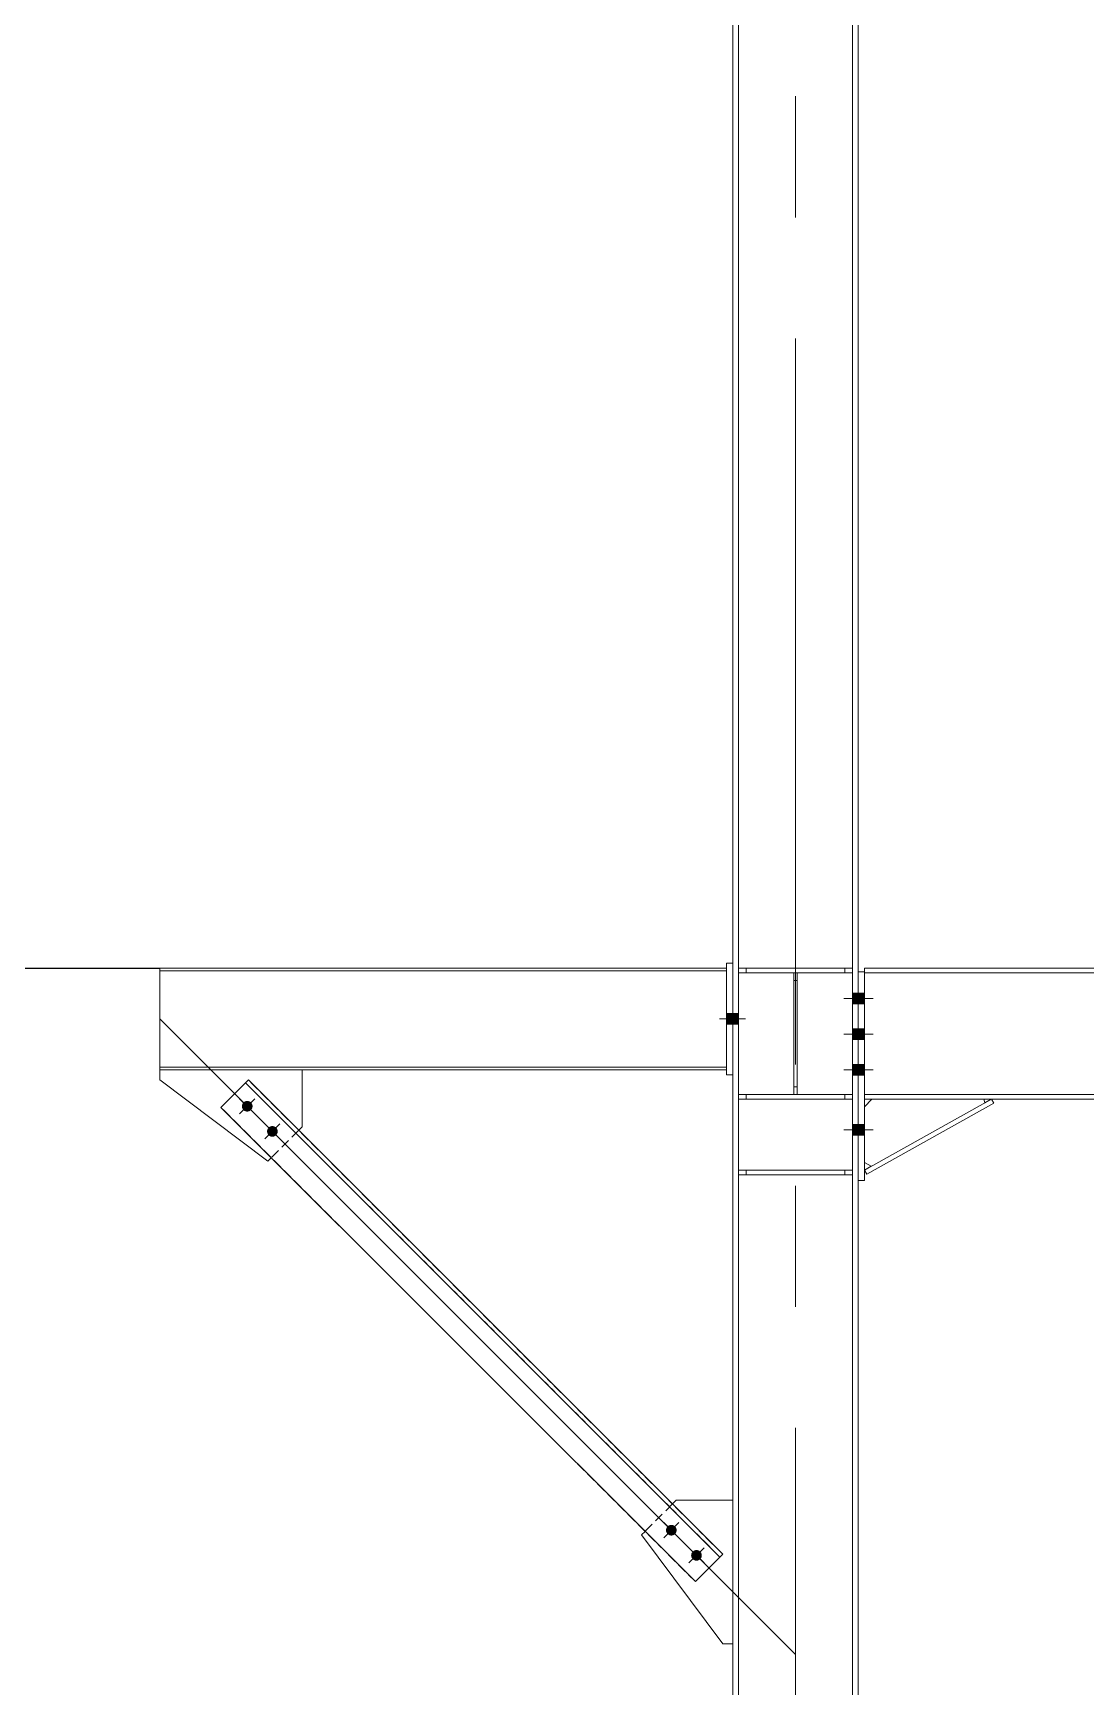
# Model space of a CAD drawing. Header units: metres. Extents: x 0 to 63075, y 0 to 44550.
# Drawn here: x 33126 to 35196, y 32258 to 35512 of the extents above; entities that cross this region are included whole.
import ezdxf

# ---------------------------------------------------------------- set-up
doc = ezdxf.new("R2010")
doc.units = ezdxf.units.M
doc.header["$LTSCALE"] = 75
doc.linetypes.add('CENTER2', pattern=[28.575, 19.05, -3.175, 3.175, -3.175])
doc.linetypes.add('DASHED2', pattern=[0.375, 0.25, -0.125])
for name, color, linetype in [('SC1', 7, 'CENTER2'), ('SDM', 7, 'Continuous'), ('SL1', 8, 'Continuous')]:
    doc.layers.add(name, color=color, linetype=linetype)

# ---------------------------------------------------------------- blocks, each defined once
blk = doc.blocks.new('A$C5138bbe7')
at = {"layer": 'SL1'}
for points in [[(22336.7, 6171.3), (22326, 6171.3), (22326, 6192.3), (22336.7, 6192.3)], [(22349.2, 6171.3), (22336.7, 6171.3), (22336.7, 6192.3), (22349.2, 6192.3)], [(22078.2, 6131.3), (22078.2, 6152.3), (22090.7, 6152.3), (22090.7, 6131.3)], [(22090.7, 6131.3), (22090.7, 6152.3), (22101.4, 6152.3), (22101.4, 6131.3)], [(22336.7, 6101.3), (22326, 6101.3), (22326, 6122.3), (22336.7, 6122.3)], [(22349.2, 6101.3), (22336.7, 6101.3), (22336.7, 6122.3), (22349.2, 6122.3)], [(22336.7, 6031.3), (22326, 6031.3), (22326, 6052.3), (22336.7, 6052.3)], [(22349.2, 6031.3), (22336.7, 6031.3), (22336.7, 6052.3), (22349.2, 6052.3)], [(21127.4, 5963.4), (21126.7, 5964.2), (21126.2, 5965.1), (21125.8, 5966.1), (21125.4, 5967), (21125.2, 5968), (21125, 5969), (21125, 5970.1), (21125, 5971.1), (21125.2, 5972.1), (21125.4, 5973.1), (21125.8, 5974.1), (21126.2, 5975), (21126.7, 5975.9), (21127.4, 5976.7), (21128.1, 5977.5), (21128.8, 5978.2), (21129.6, 5978.8), (21130.5, 5979.3), (21131.5, 5979.8), (21132.4, 5980.1), (21133.4, 5980.4), (21134.5, 5980.5), (21135.5, 5980.6), (21136.5, 5980.5), (21137.5, 5980.4), (21138.5, 5980.1), (21139.5, 5979.8), (21140.4, 5979.3), (21141.3, 5978.8), (21142.1, 5978.2), (21142.9, 5977.5), (21143.6, 5976.7), (21144.2, 5975.9), (21144.7, 5975), (21145.2, 5974.1), (21145.5, 5973.1), (21145.8, 5972.1), (21145.9, 5971.1), (21146, 5970.1), (21145.9, 5969), (21145.8, 5968), (21145.5, 5967), (21145.2, 5966.1), (21144.7, 5965.1), (21144.2, 5964.2), (21143.6, 5963.4), (21142.9, 5962.6), (21142.1, 5962), (21141.3, 5961.3), (21140.4, 5960.8), (21139.5, 5960.4), (21138.5, 5960), (21137.5, 5959.8), (21136.5, 5959.6), (21135.5, 5959.6), (21134.5, 5959.6), (21133.4, 5959.8), (21132.4, 5960), (21131.5, 5960.4), (21130.5, 5960.8), (21129.6, 5961.3), (21128.8, 5962), (21128.1, 5962.6)], [(21176.9, 5913.9), (21176.2, 5914.7), (21175.7, 5915.6), (21175.3, 5916.6), (21174.9, 5917.5), (21174.7, 5918.5), (21174.5, 5919.5), (21174.5, 5920.6), (21174.5, 5921.6), (21174.7, 5922.6), (21174.9, 5923.6), (21175.3, 5924.6), (21175.7, 5925.5), (21176.2, 5926.4), (21176.9, 5927.2), (21177.6, 5928), (21178.3, 5928.7), (21179.1, 5929.3), (21180, 5929.8), (21181, 5930.3), (21181.9, 5930.6), (21182.9, 5930.9), (21183.9, 5931), (21185, 5931.1), (21186, 5931), (21187, 5930.9), (21188, 5930.6), (21189, 5930.3), (21189.9, 5929.8), (21190.8, 5929.3), (21191.6, 5928.7), (21192.4, 5928), (21193.1, 5927.2), (21193.7, 5926.4), (21194.2, 5925.5), (21194.7, 5924.6), (21195, 5923.6), (21195.3, 5922.6), (21195.4, 5921.6), (21195.5, 5920.6), (21195.4, 5919.5), (21195.3, 5918.5), (21195, 5917.5), (21194.7, 5916.6), (21194.2, 5915.6), (21193.7, 5914.7), (21193.1, 5913.9), (21192.4, 5913.1), (21191.6, 5912.5), (21190.8, 5911.8), (21189.9, 5911.3), (21189, 5910.9), (21188, 5910.5), (21187, 5910.3), (21186, 5910.1), (21185, 5910.1), (21183.9, 5910.1), (21182.9, 5910.3), (21181.9, 5910.5), (21181, 5910.9), (21180, 5911.3), (21179.1, 5911.8), (21178.3, 5912.5), (21177.6, 5913.1)], [(22336.7, 5934.3), (22336.7, 5913.3), (22326, 5913.3), (22326, 5934.3)], [(22349.2, 5934.3), (22349.2, 5913.3), (22336.7, 5913.3), (22336.7, 5934.3)], [(21977.7, 5142.7), (21978.3, 5141.8), (21978.8, 5141), (21979.2, 5140), (21979.6, 5139.1), (21979.8, 5138.1), (21980, 5137), (21980, 5136), (21980, 5135), (21979.8, 5134), (21979.6, 5133), (21979.2, 5132), (21978.8, 5131.1), (21978.3, 5130.2), (21977.7, 5129.4), (21977, 5128.6), (21976.2, 5127.9), (21975.4, 5127.3), (21974.5, 5126.8), (21973.6, 5126.3), (21972.6, 5126), (21971.6, 5125.7), (21970.6, 5125.6), (21969.5, 5125.5), (21968.5, 5125.6), (21967.5, 5125.7), (21966.5, 5126), (21965.5, 5126.3), (21964.6, 5126.8), (21963.7, 5127.3), (21962.9, 5127.9), (21962.1, 5128.6), (21961.4, 5129.4), (21960.8, 5130.2), (21960.3, 5131.1), (21959.8, 5132), (21959.5, 5133), (21959.2, 5134), (21959.1, 5135), (21959, 5136), (21959.1, 5137), (21959.2, 5138.1), (21959.5, 5139.1), (21959.8, 5140), (21960.3, 5141), (21960.8, 5141.8), (21961.4, 5142.7), (21962.1, 5143.4), (21962.9, 5144.1), (21963.7, 5144.7), (21964.6, 5145.3), (21965.5, 5145.7), (21966.5, 5146.1), (21967.5, 5146.3), (21968.5, 5146.5), (21969.5, 5146.5), (21970.6, 5146.5), (21971.6, 5146.3), (21972.6, 5146.1), (21973.6, 5145.7), (21974.5, 5145.3), (21975.4, 5144.7), (21976.2, 5144.1), (21977, 5143.4)], [(22027.2, 5093.2), (22027.8, 5092.3), (22028.3, 5091.5), (22028.7, 5090.5), (22029.1, 5089.6), (22029.3, 5088.6), (22029.5, 5087.5), (22029.5, 5086.5), (22029.5, 5085.5), (22029.3, 5084.5), (22029.1, 5083.5), (22028.7, 5082.5), (22028.3, 5081.6), (22027.8, 5080.7), (22027.2, 5079.9), (22026.5, 5079.1), (22025.7, 5078.4), (22024.9, 5077.8), (22024, 5077.3), (22023.1, 5076.8), (22022.1, 5076.5), (22021.1, 5076.2), (22020.1, 5076.1), (22019, 5076), (22018, 5076.1), (22017, 5076.2), (22016, 5076.5), (22015, 5076.8), (22014.1, 5077.3), (22013.2, 5077.8), (22012.4, 5078.4), (22011.6, 5079.1), (22010.9, 5079.9), (22010.3, 5080.7), (22009.8, 5081.6), (22009.3, 5082.5), (22009, 5083.5), (22008.7, 5084.5), (22008.6, 5085.5), (22008.5, 5086.5), (22008.6, 5087.5), (22008.7, 5088.6), (22009, 5089.6), (22009.3, 5090.5), (22009.8, 5091.5), (22010.3, 5092.3), (22010.9, 5093.2), (22011.6, 5093.9), (22012.4, 5094.6), (22013.2, 5095.2), (22014.1, 5095.8), (22015, 5096.2), (22016, 5096.6), (22017, 5096.8), (22018, 5097), (22019, 5097), (22020.1, 5097), (22021.1, 5096.8), (22022.1, 5096.6), (22023.1, 5096.2), (22024, 5095.8), (22024.9, 5095.2), (22025.7, 5094.6), (22026.5, 5093.9)]]:
    blk.add_hatch(color=256, dxfattribs=at).paths.add_polyline_path(points, flags=17)
at = {"layer": 'SL1', "lineweight": 0}
for p, q in [((22090.7, 2520.7), (22090.7, 9913)), ((22101.4, 2520.7), (22101.4, 9913)), ((22326, 9913), (22326, 2520.7)), ((22336.7, 9913), (22336.7, 2520.7)), ((22078.2, 6031.8), (22078.2, 6251.8)), ((22078.2, 6251.8), (22090.7, 6251.8)), ((20963.7, 6241.8), (20963.7, 6041.8)), ((22078.2, 6241.8), (20963.7, 6241.8)), ((20963.7, 6236.6), (22078.2, 6236.6)), ((22101.4, 6241.8), (22326, 6241.8)), ((22101.4, 6241.8), (22101.4, 6232.3)), ((22101.4, 6232.3), (22326, 6232.3)), ((22210.6, 6232.3), (22210.6, 6232.3)), ((22210.6, 6232.3), (22216.9, 6232.3)), ((22210.6, 5993.3), (22210.6, 6232.3)), ((22216.9, 6232.3), (22216.9, 6232.3)), ((22216.9, 6232.3), (22216.9, 5993.3)), ((22326, 6241.8), (22326, 6232.3)), ((22349.2, 6234.8), (22336.7, 6234.8)), ((22349.2, 6241.8), (22349.2, 6234.8)), ((24240.5, 6241.7), (22349.2, 6241.8)), ((22349.2, 6234.8), (22349.2, 5823.8)), ((23279.5, 6232.7), (22349.2, 6232.7)), ((22326, 6192.3), (22336.7, 6192.3)), ((22326, 6192.3), (22336.7, 6192.3)), ((22336.7, 6192.3), (22349.2, 6192.3)), ((22336.7, 6192.3), (22349.2, 6192.3)), ((22090.7, 6152.3), (22078.2, 6152.3)), ((22090.7, 6152.3), (22078.2, 6152.3)), ((22101.4, 6152.3), (22090.7, 6152.3)), ((22101.4, 6152.3), (22090.7, 6152.3)), ((22309.1, 6181.8), (22366.2, 6181.8)), ((22309.1, 6181.8), (22366.2, 6181.8)), ((22326, 6171.3), (22336.7, 6171.3)), ((22326, 6171.3), (22336.7, 6171.3)), ((22336.7, 6171.3), (22349.2, 6171.3)), ((22336.7, 6171.3), (22349.2, 6171.3)), ((20963.7, 6141.8), (22213.7, 4891.8)), ((22115.2, 6141.8), (22064.4, 6141.8)), ((22115.2, 6141.8), (22064.4, 6141.8)), ((22090.7, 6131.3), (22078.2, 6131.3)), ((22090.7, 6131.3), (22078.2, 6131.3)), ((22101.4, 6131.3), (22090.7, 6131.3)), ((22101.4, 6131.3), (22090.7, 6131.3)), ((22326, 6122.3), (22336.7, 6122.3)), ((22326, 6122.3), (22336.7, 6122.3)), ((22336.7, 6122.3), (22349.2, 6122.3)), ((22336.7, 6122.3), (22349.2, 6122.3)), ((22309.1, 6111.8), (22366.2, 6111.8)), ((22309.1, 6111.8), (22366.2, 6111.8)), ((22326, 6101.3), (22336.7, 6101.3)), ((22326, 6101.3), (22336.7, 6101.3)), ((22336.7, 6101.3), (22349.2, 6101.3)), ((22336.7, 6101.3), (22349.2, 6101.3)), ((22326, 6052.3), (22336.7, 6052.3)), ((22326, 6052.3), (22336.7, 6052.3)), ((22336.7, 6052.3), (22349.2, 6052.3)), ((22336.7, 6052.3), (22349.2, 6052.3)), ((22078.2, 6047), (20963.7, 6047)), ((20963.7, 6041.8), (22078.2, 6041.8)), ((20963.7, 6041.8), (20963.7, 6021.8)), ((20963.7, 6021.8), (21175.7, 5861.8)), ((21083.8, 5967.9), (21137.7, 6021.8)), ((22070.7, 5088.7), (21137.7, 6021.8)), ((21243.7, 6041.8), (21243.7, 5929.8)), ((22078.2, 6031.8), (22090.7, 6031.8)), ((22309.1, 6041.8), (22366.2, 6041.8)), ((22309.1, 6041.8), (22366.2, 6041.8)), ((22326, 6031.3), (22336.7, 6031.3)), ((22326, 6031.3), (22336.7, 6031.3)), ((22336.7, 6031.3), (22349.2, 6031.3)), ((22336.7, 6031.3), (22349.2, 6031.3)), ((21132.1, 6016.1), (22065.1, 5083.1)), ((22326, 5993.3), (22101.4, 5993.3)), ((22101.4, 5993.3), (22101.4, 5983.8)), ((22210.6, 5993.3), (22210.6, 5993.3)), ((22210.6, 5993.3), (22216.9, 5993.3)), ((22326, 5993.3), (22326, 5983.8)), ((24240.5, 5992.8), (22349.2, 5992.9)), ((22016.8, 5034.8), (21083.8, 5967.9)), ((21150.3, 5955.2), (21120.6, 5984.9)), ((21150.3, 5984.9), (21120.6, 5955.2)), ((22101.4, 5983.8), (22326, 5983.8)), ((22349.2, 5983.8), (24240.5, 5983.7)), ((22363.8, 5983.8), (22349.2, 5969.2)), ((22599.4, 5983.8), (22349.2, 5844.2)), ((22603.8, 5975.9), (22353.7, 5836.3)), ((22584.3, 5983.8), (22586.1, 5976.9)), ((22586.1, 5976.9), (22598.5, 5983.8)), ((22599.4, 5983.8), (22603.8, 5975.9)), ((21199.8, 5905.7), (21170.1, 5935.4)), ((21199.8, 5935.4), (21170.1, 5905.7)), ((21243.7, 5929.8), (21236.7, 5922.8)), ((22309.1, 5923.8), (22366.2, 5923.8)), ((22309.1, 5923.8), (22366.2, 5923.8)), ((22326, 5934.3), (22336.7, 5934.3)), ((22326, 5934.3), (22336.7, 5934.3)), ((22336.7, 5934.3), (22349.2, 5934.3)), ((22336.7, 5934.3), (22349.2, 5934.3)), ((22326, 5913.3), (22336.7, 5913.3)), ((22326, 5913.3), (22336.7, 5913.3)), ((22336.7, 5913.3), (22349.2, 5913.3)), ((22336.7, 5913.3), (22349.2, 5913.3)), ((21182.8, 5868.9), (21175.7, 5861.8)), ((22349.2, 5859.6), (22362.3, 5851.9)), ((22101.4, 5844.6), (22326, 5844.6)), ((22101.4, 5844.6), (22101.4, 5835.1)), ((22101.4, 5835.1), (22326, 5835.1)), ((22326, 5844.6), (22326, 5835.1)), ((22362.3, 5851.9), (22349.2, 5844.6)), ((22349.2, 5844.2), (22353.7, 5836.3)), ((22349.2, 5823.8), (22336.7, 5823.8)), ((21978.8, 5194.8), (21971.7, 5187.7)), ((21978.8, 5194.8), (22090.7, 5194.8)), ((21954.7, 5150.9), (21984.4, 5121.2)), ((21954.7, 5121.2), (21984.4, 5150.9)), ((21917.9, 5133.8), (21910.8, 5126.7)), ((21910.8, 5126.7), (22070.7, 4912.3)), ((22004.2, 5101.4), (22033.9, 5071.7)), ((22004.2, 5071.7), (22033.9, 5101.4)), ((22016.8, 5034.8), (22070.7, 5088.7)), ((22070.7, 4912.3), (22090.7, 4912.3))]:
    blk.add_line(p, q, dxfattribs=at)
at = {"layer": 'SL1', "linetype": 'DASHED2', "lineweight": 0}
for p, q in [((22090.7, 6031.8), (22090.7, 6251.8)), ((22078.2, 6041.8), (22078.2, 6241.8)), ((22326, 6241.8), (22101.4, 6241.8)), ((22101.4, 6232.3), (22101.4, 6241.8)), ((22326, 6232.3), (22101.4, 6232.3)), ((22116.4, 6232.3), (22116.4, 6241.8)), ((22116.4, 6232.3), (22116.4, 6241.8)), ((22210.6, 6232.3), (22210.6, 6232.3)), ((22210.6, 6232.3), (22216.9, 6232.3)), ((22210.6, 6232.3), (22210.6, 5993.3)), ((22210.6, 6232.3), (22216.9, 6232.3)), ((22210.6, 6217.3), (22216.9, 6217.3)), ((22210.6, 6217.3), (22216.9, 6217.3)), ((22216.9, 6232.3), (22216.9, 6232.3)), ((22216.9, 6232.3), (22216.9, 5993.3)), ((22311, 6232.3), (22311, 6241.8)), ((22311, 6232.3), (22311, 6241.8)), ((22326, 6232.3), (22326, 6241.8)), ((22336.7, 6234.8), (22336.7, 5823.8)), ((22349.2, 6234.8), (22349.2, 5983.8)), ((20963.7, 6041.8), (21243.7, 6041.8)), ((21083.8, 5967.9), (21137.7, 6021.8)), ((22070.7, 5088.7), (21137.7, 6021.8)), ((22065.1, 5083.1), (21132.1, 6016.1)), ((22326, 5993.3), (22101.4, 5993.3)), ((22101.4, 5983.8), (22101.4, 5993.3)), ((22101.4, 5993.3), (22216.9, 5993.3)), ((22116.4, 5983.8), (22116.4, 5993.3)), ((22116.4, 5983.8), (22116.4, 5993.3)), ((22210.6, 6008.3), (22216.9, 6008.3)), ((22210.6, 6008.3), (22216.9, 6008.3)), ((22210.6, 5993.3), (22216.9, 5993.3)), ((22216.9, 5993.3), (22210.6, 5993.3)), ((22210.6, 5993.3), (22210.6, 5993.3)), ((22311, 5983.8), (22311, 5993.3)), ((22311, 5983.8), (22311, 5993.3)), ((22326, 5983.8), (22326, 5993.3)), ((22016.8, 5034.8), (21083.8, 5967.9)), ((22326, 5983.8), (22101.4, 5983.8)), ((22349.2, 5969.2), (22349.2, 5859.6)), ((22584.3, 5983.8), (22363.8, 5983.8)), ((22584.3, 5983.8), (22584.3, 5983.8)), ((22584.3, 5983.8), (22584.3, 5983.8)), ((22598.6, 5983.8), (22598.5, 5983.8)), ((22598.5, 5983.8), (22598.6, 5983.8)), ((22599.4, 5983.8), (22598.6, 5983.8)), ((22598.6, 5983.8), (22599.4, 5983.8)), ((21236.7, 5922.8), (21182.8, 5868.9)), ((22326, 5844.6), (22101.4, 5844.6)), ((22101.4, 5835.1), (22101.4, 5844.6)), ((22326, 5835.1), (22101.4, 5835.1)), ((22116.4, 5835.1), (22116.4, 5844.6)), ((22116.4, 5835.1), (22116.4, 5844.6)), ((22311, 5835.1), (22311, 5844.6)), ((22311, 5835.1), (22311, 5844.6)), ((22326, 5835.1), (22326, 5844.6)), ((22349.2, 5844.2), (22349.2, 5844.6)), ((22349.2, 5844.6), (22349.2, 5844.2)), ((21971.7, 5187.7), (21917.9, 5133.8)), ((22090.7, 5194.8), (22090.7, 4912.3)), ((22016.8, 5034.8), (22070.7, 5088.7))]:
    blk.add_line(p, q, dxfattribs=at)

msp = doc.modelspace()

# ---------------------------------------------------------------- linework, layer by layer
at = {"layer": 'SC1', "lineweight": 0}
msp.add_line((34625, 29196.2), (34625, 40342.3), dxfattribs=at)
at = {"layer": 'SDM'}
msp.add_line((32003.4, 33672.3), (33375, 33672.3), dxfattribs=at)

# ---------------------------------------------------------------- block references
msp.add_blockref('A$C5138bbe7', (12411.3, 27430.5), dxfattribs=at)

doc.saveas('drawing.dxf')
